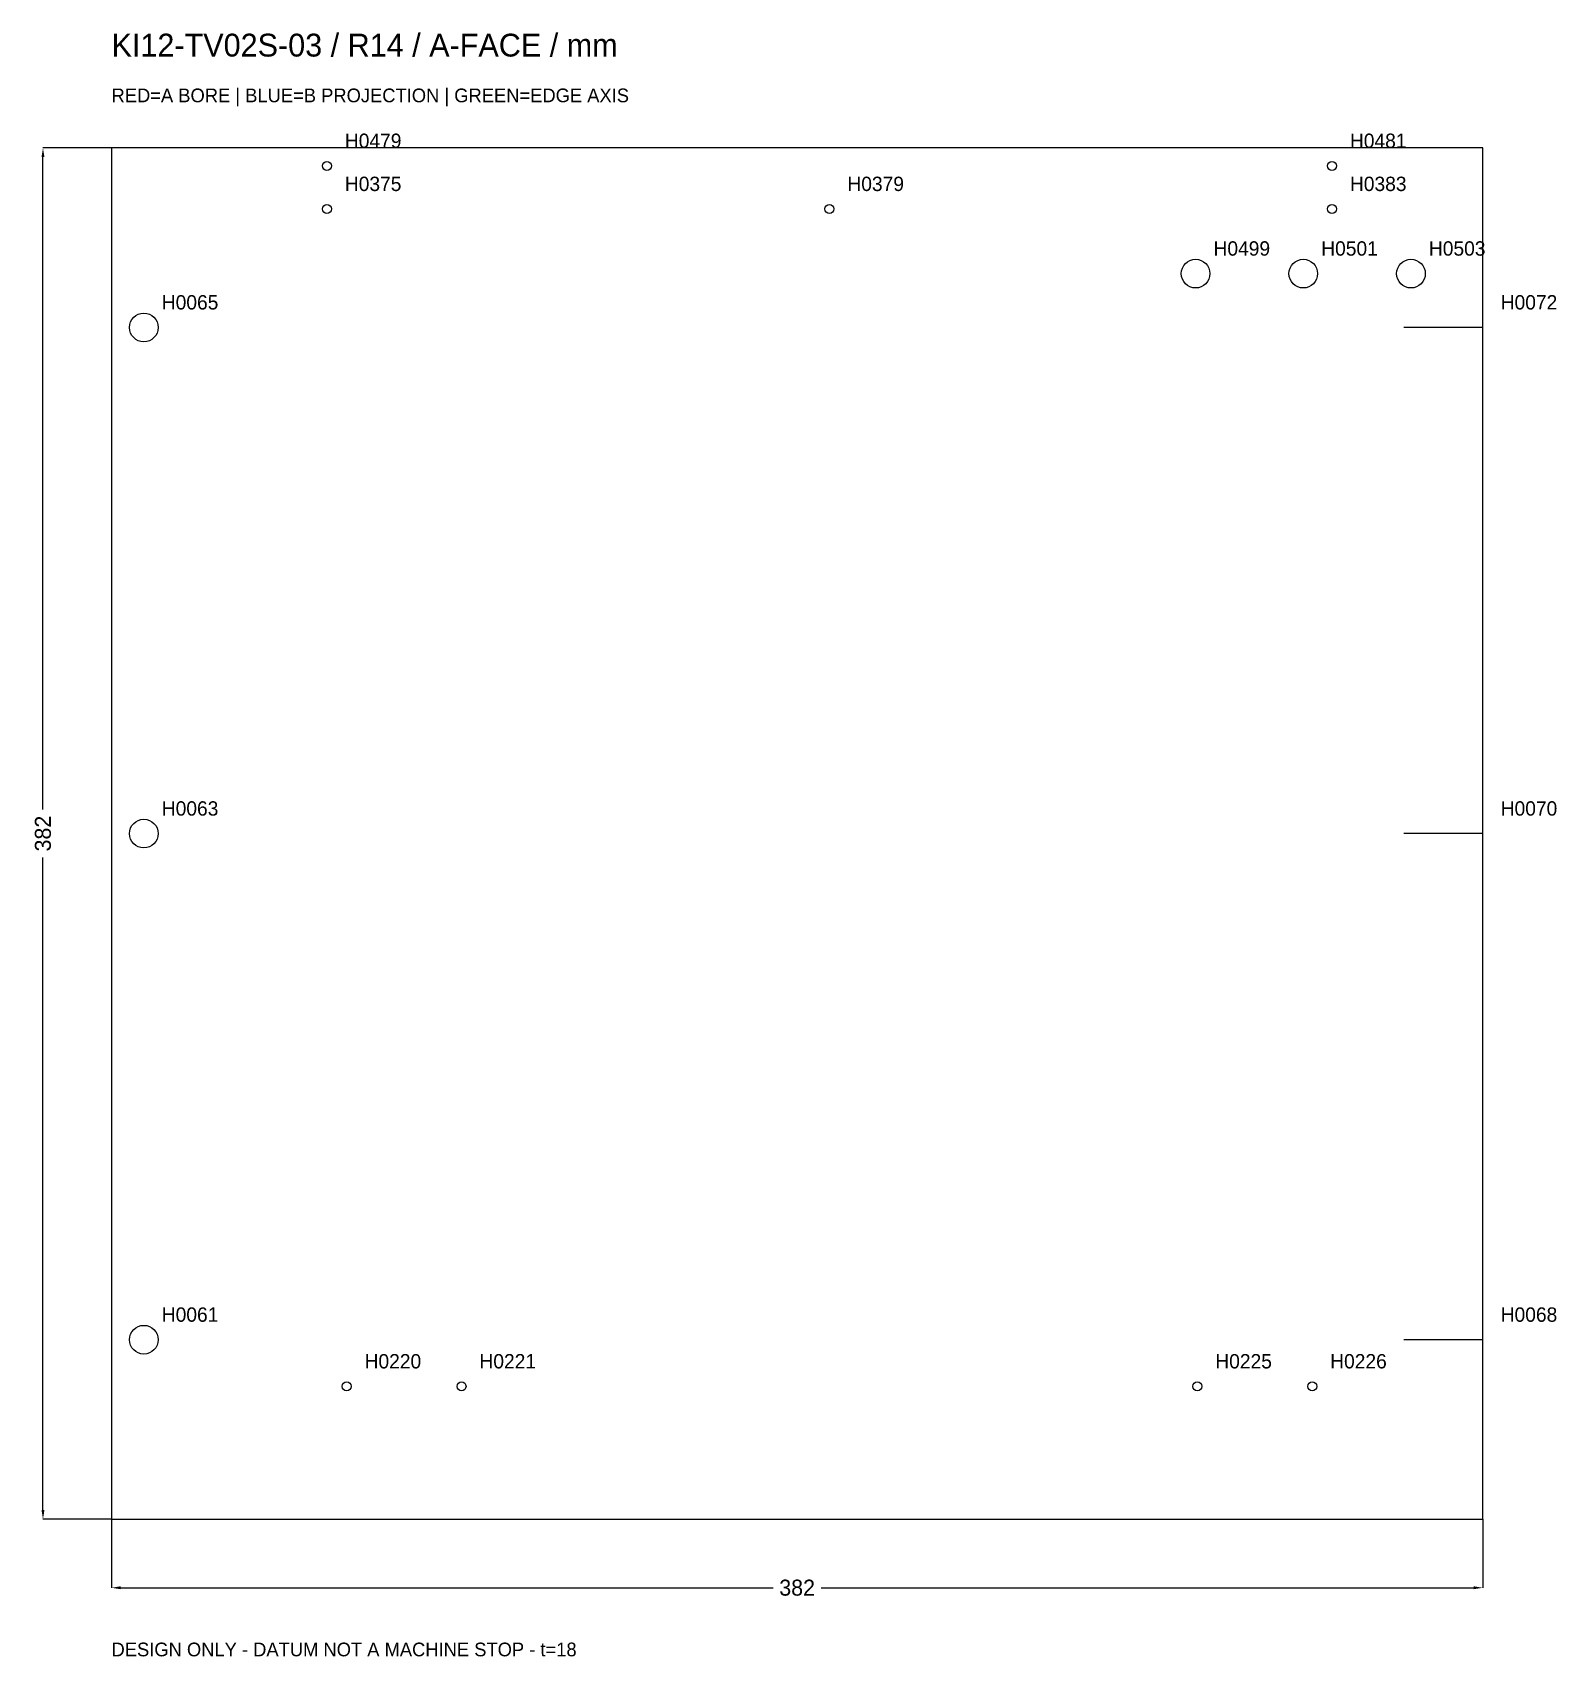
# Model space of a CAD drawing. Header units: millimetres. Extents: x -22 to 403, y -38 to 414.
import ezdxf

# ---------------------------------------------------------------- set-up
doc = ezdxf.new("R2010")
doc.units = ezdxf.units.MM
for name, color, linetype in [('BORE_A', 1, 'Continuous'), ('BORE_B', 5, 'Continuous'), ('CONTOUR', 7, 'Continuous'), ('EDGE_BORE', 3, 'Continuous'), ('TEXT', 7, 'Continuous')]:
    doc.layers.add(name, color=color, linetype=linetype)
doc.dimstyles.get("Standard").update_dxf_attribs({"dimtxt": 2.5, "dimasz": 2.5, "dimexe": 1.25, "dimexo": 0.625, "dimtad": 1, "dimcen": 2.5, "dimazin": 3, "dimtfac": 1, "dimtmove": 0, "dimatfit": 3})

# ---------------------------------------------------------------- blocks, each defined once
blk = doc.blocks.new('_CLOSEDFILLED')
at = {"color": 0, "linetype": 'BYBLOCK'}
blk.add_solid([(-1, 0.16), (0, 0), (-1, -0.16)], dxfattribs=at)
blk = doc.blocks.new('*D1')
at = {"color": 2}
for p, q in [((0, 0), (0, -19.1)), ((382, 0), (382, -19.1)), ((2.55, -19.1), (184.31, -19.1)), ((197.68, -19.1), (379.45, -19.1))]:
    blk.add_line(p, q, dxfattribs=at)
at = {"layer": 'Defpoints'}
for p in [(0, 0), (382, 0), (0, -19.1)]:
    blk.add_point(p, dxfattribs=at)
at = {"color": 2, "xscale": 2.546666666666667, "yscale": 2.546666666666667, "rotation": 180}
blk.add_blockref('_CLOSEDFILLED', (0, -19.1), dxfattribs=at)
at = {"color": 2, "xscale": 2.546666666666667, "yscale": 2.546666666666667}
blk.add_blockref('_CLOSEDFILLED', (382, -19.1), dxfattribs=at)
at = {"color": 7, "insert": (191, -19.1), "char_height": 4.457, "attachment_point": 5}
blk.add_mtext('382', dxfattribs=at)
blk = doc.blocks.new('*D2')
at = {"color": 2}
for p, q in [((0, 382), (-19.1, 382)), ((-19.1, 197.68), (-19.1, 379.45)), ((-19.1, 2.55), (-19.1, 184.31)), ((0, 0), (-19.1, 0))]:
    blk.add_line(p, q, dxfattribs=at)
at = {"layer": 'Defpoints'}
for p in [(0, 382), (-19.1, 0), (0, 0)]:
    blk.add_point(p, dxfattribs=at)
at = {"color": 2, "xscale": 2.546666666666667, "yscale": 2.546666666666667}
for p, rotation in [((-19.1, 382), 90), ((-19.1, 0), 270)]:
    blk.add_blockref('_CLOSEDFILLED', p, dxfattribs=dict(at, rotation=rotation))
at = {"color": 7, "insert": (-19.1, 191), "char_height": 4.457, "attachment_point": 5, "rotation": 90}
blk.add_mtext('382', dxfattribs=at)

msp = doc.modelspace()

# ---------------------------------------------------------------- linework, layer by layer
at = {"layer": 'BORE_A'}
for centre in [(60, 377), (340, 377)]:
    msp.add_circle(centre, 1.25, dxfattribs=at)
at = {"layer": 'BORE_B'}
for centre, radius in [((60, 365), 1.25), ((200, 365), 1.25), ((340, 365), 1.25), ((302, 347), 4), ((332, 347), 4), ((362, 347), 4), ((9, 332), 4), ((9, 191), 4), ((9, 50), 4), ((65.5, 37), 1.25), ((97.5, 37), 1.25), ((302.5, 37), 1.25), ((334.5, 37), 1.25)]:
    msp.add_circle(centre, radius, dxfattribs=at)
at = {"layer": 'CONTOUR'}
msp.add_lwpolyline([(0, 0), (382, 0), (382, 382), (0, 382)], close=True, dxfattribs=at)
at = {"layer": 'EDGE_BORE'}
for p, q in [((382, 332), (360, 332)), ((382, 191), (360, 191)), ((382, 50), (360, 50))]:
    msp.add_line(p, q, dxfattribs=at)

# ---------------------------------------------------------------- texts
at = {"layer": 'TEXT'}
for s, height, p in [('KI12-TV02S-03 / R14 / A-FACE / mm', 6.36667, (0, 407.467)), ('RED=A BORE | BLUE=B PROJECTION | GREEN=EDGE AXIS', 3.82, (0, 394.733)), ('H0479', 4, (65, 382)), ('H0481', 4, (345, 382)), ('H0375', 4, (65, 370)), ('H0379', 4, (205, 370)), ('H0383', 4, (345, 370)), ('H0499', 4, (307, 352)), ('H0501', 4, (337, 352)), ('H0503', 4, (367, 352)), ('H0065', 4, (14, 337)), ('H0072', 4, (387, 337)), ('H0063', 4, (14, 196)), ('H0070', 4, (387, 196)), ('H0061', 4, (14, 55)), ('H0068', 4, (387, 55)), ('H0220', 4, (70.5, 42)), ('H0221', 4, (102.5, 42)), ('H0225', 4, (307.5, 42)), ('H0226', 4, (339.5, 42)), ('DESIGN ONLY - DATUM NOT A MACHINE STOP - t=18', 3.82, (0, -38.2))]:
    msp.add_text(s, height=height, dxfattribs=at).set_placement(p)

# ---------------------------------------------------------------- dimensions: what is measured, and where the dimension line sits
dim = msp.add_linear_dim(base=(-19.1, 0), p1=(0, 0), p2=(0, 382), angle=90, dimstyle='Standard', override={"dimtxt": 4.456667, "dimasz": 2.546667, "dimdec": 2, "dimclrd": 2, "dimclre": 2, "dimclrt": 7})
dim.commit()
dim.dimension.update_dxf_attribs({"geometry": '*D2', "text_midpoint": (-19.1, 191)})
dim = msp.add_linear_dim(base=(0, -19.1), p1=(0, 0), p2=(382, 0), dimstyle='Standard', override={"dimtxt": 4.456667, "dimasz": 2.546667, "dimdec": 2, "dimclrd": 2, "dimclre": 2, "dimclrt": 7})
dim.commit()
dim.dimension.update_dxf_attribs({"geometry": '*D1', "text_midpoint": (191, -19.1)})

doc.saveas('drawing.dxf')
